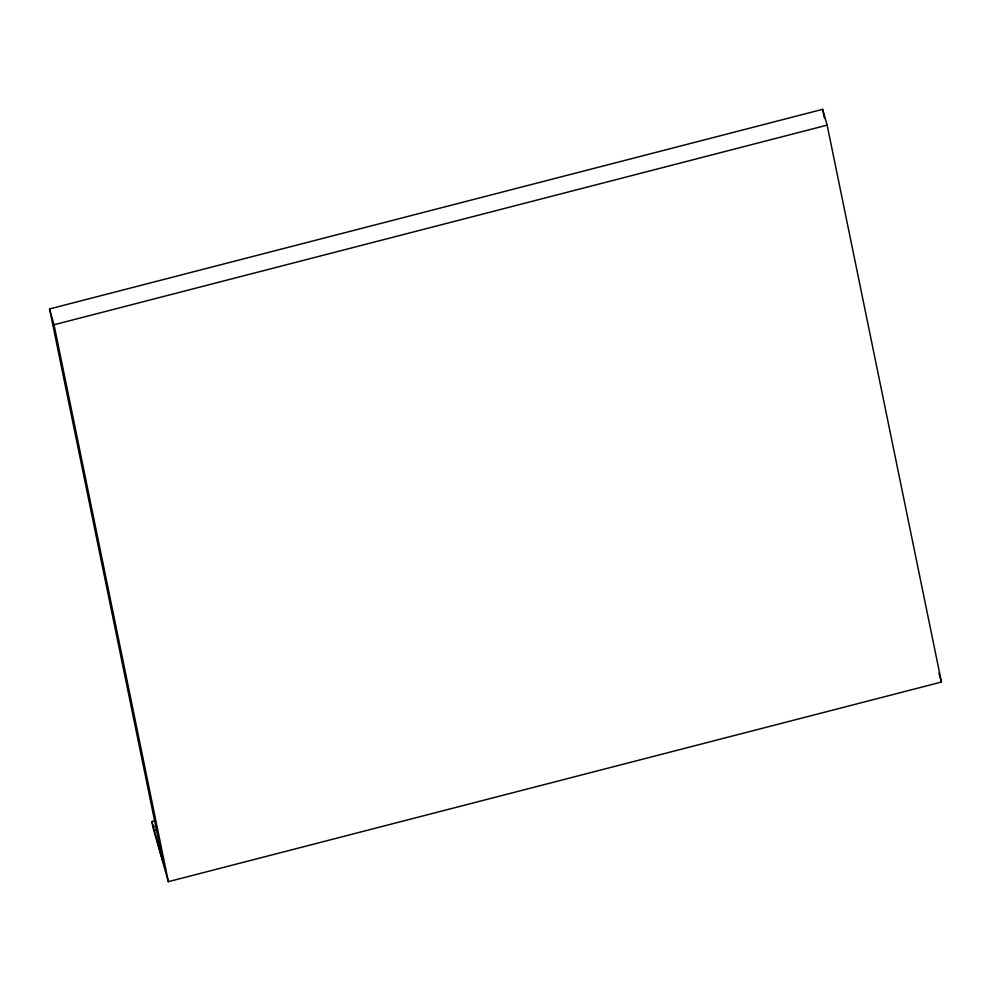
<?xml version="1.0" encoding="UTF-8"?>
<svg xmlns="http://www.w3.org/2000/svg" width="991" height="991" viewBox="0 0 991 991"><rect width="100%" height="100%" fill="white"/><g stroke="black" fill="none" stroke-linecap="round" stroke-linejoin="round"><path stroke-width="1.49" d="M151.871 821.551L163.106 862.145L49.55 308.957L822.641 109.332L827.138 125.139L941.45 682.043L168.359 881.668L153.394 828.972L151.871 821.551L154.856 820.771M168.359 881.668L54.034 324.763L827.138 125.139M153.357 826.816L156.355 826.048M154.125 830.532L157.123 829.752M938.96 673.261L941.45 682.043M49.55 308.957L54.034 324.763M822.641 109.332L824.512 118.424"/></g></svg>
